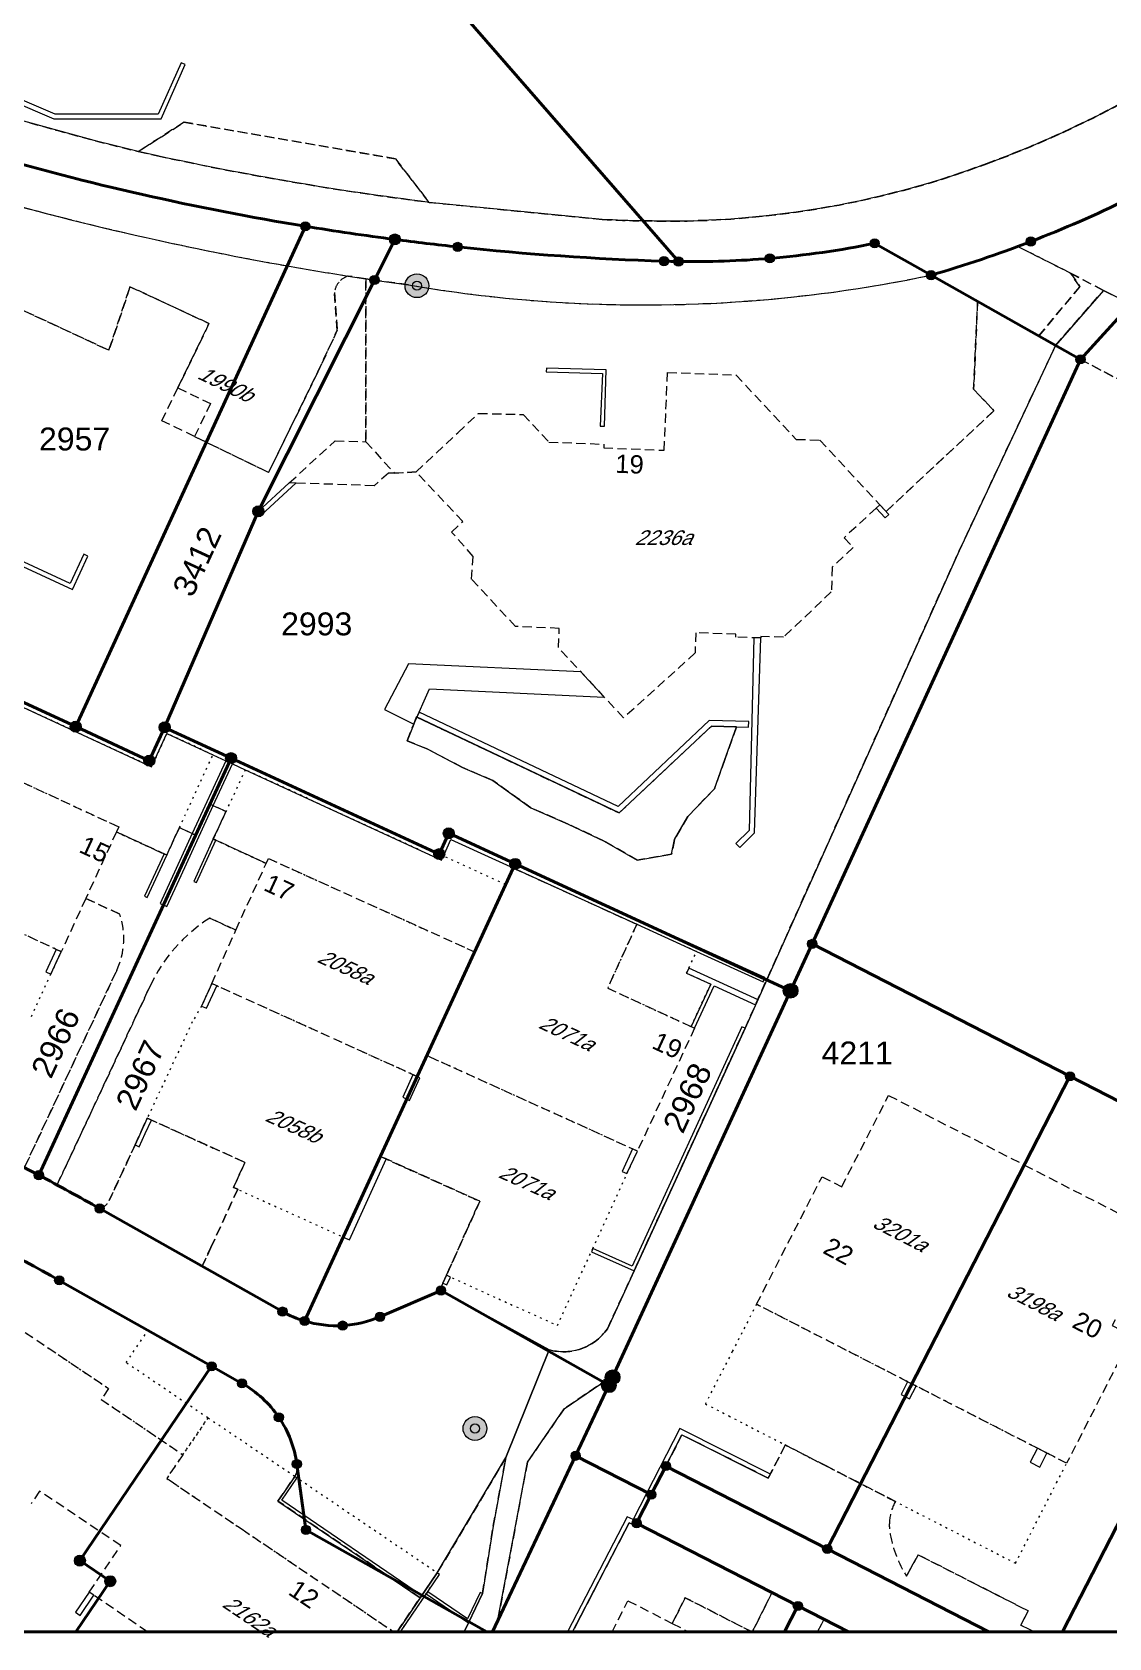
# Model space of a CAD drawing. Header units: metres. Extents: x 2681481 to 2682537, y 1228589 to 1229401.
# Drawn here: x 2681536 to 2681594.7, y 1228588.7 to 1228676.3 of the extents above; entities that cross this region are included whole.
import ezdxf
from ezdxf.enums import TextEntityAlignment as Align

# ---------------------------------------------------------------- set-up
doc = ezdxf.new("R2010")
doc.units = ezdxf.units.M
doc.linetypes.add('DASHED', pattern=[0.75, 0.5, -0.25])
doc.linetypes.add('DOT', pattern=[0.25, 0, -0.25])
for name, color, linetype, lineweight in [('AV_01132_LFP3_Bolzen', 253, 'Continuous', 18), ('AV_01219_Gebäudenummer_Objektnamen', 253, 'Continuous', 18), ('AV_01221_Strasse_Weg', 253, 'Continuous', 18), ('AV_01225_Übrige_befestigte_Fläche', 253, 'DASHED', 18), ('AV_01234_Gartenanlage', 253, 'DASHED', 18), ('AV_01241_Offenes_Gewässer', 253, 'Continuous', 18), ('AV_01313_Mauer_massiver_Sockel_Lawinenverbauung', 253, 'Continuous', 18), ('AV_01321_Unterirdisches_Gebäude_Reservoir_Unterstand', 253, 'Continuous', 18), ('AV_01329_Objektname', 253, 'Continuous', 18), ('AV_01611_Parzelle', 253, 'Continuous', 40), ('AV_01619_Parzellennummer', 253, 'Continuous', 40), ('AV_01621_Projektierte_Parzelle', 1, 'Continuous', 40), ('AV_01651_Markstein', 253, 'Continuous', 15), ('AV_01653_Bolzen', 253, 'Continuous', 15), ('AV_01657_Unversicherter_Grenzpunkt', 253, 'Continuous', 15)]:
    doc.layers.add(name, color=color, linetype=linetype, lineweight=lineweight)
doc.layers.add('AV_01231_Acker_Wiese_Weide', color=253, linetype='DASHED')
doc.layers.add('AV_01299', color=253, linetype='Continuous')
doc.styles.get("Standard").update_dxf_attribs({"font": 'arial.ttf'})

# ---------------------------------------------------------------- blocks, each defined once
blk = doc.blocks.new('LFP3BO')
at = {"true_color": 0xffffff}
h = blk.add_hatch(color=7, dxfattribs=at)
edge = h.paths.add_edge_path()
edge.add_arc((0, 0), 0.65, 0, 360)
for radius in [0.65, 0.25]:
    blk.add_circle((0, 0), radius)
blk = doc.blocks.new('GPBOL')
at = {"true_color": 0xffffff}
h = blk.add_hatch(color=7, dxfattribs=at)
edge = h.paths.add_edge_path()
edge.add_arc((0, 0), 0.25, 0, 360)
blk.add_circle((0, 0), 0.25)
blk = doc.blocks.new('GPM')
at = {"true_color": 0xffffff}
h = blk.add_hatch(color=7, dxfattribs=at)
edge = h.paths.add_edge_path()
edge.add_arc((0, 0), 0.4, 0, 360)
blk.add_circle((0, 0), 0.4)
blk = doc.blocks.new('GPUV')
at = {"true_color": 0xffffff}
h = blk.add_hatch(color=7, dxfattribs=at)
edge = h.paths.add_edge_path()
edge.add_arc((0, 0), 0.3, 0, 360)
at = {"color": 7, "true_color": 0xffffff}
blk.add_circle((0, 0), 0.3, dxfattribs=at)
blk.add_circle((0, 0), 0.08)

msp = doc.modelspace()

# ---------------------------------------------------------------- linework, layer by layer
at = {"layer": 'AV_01221_Strasse_Weg', "linetype": 'Continuous'}
for points in [[(2681605.488, 1228679.408, -0.09128), (2681588.073, 1228669.158, -0.096375), (2681569.322, 1228666.043, -0.011178), (2681567.088, 1228666.118), (2681557.638, 1228667.053, -0.021928), (2681542.814, 1228669.59), (2681541.761, 1228669.823, -0.03646), (2681518.805, 1228677.286, -0.016419)], [(2681505.16, 1228678.337, 0.01687), (2681514.507, 1228673.969, 0.015267), (2681523.275, 1228670.539, 0.029007), (2681542.202, 1228665.128, 0.011545), (2681549.897, 1228663.587, 0.004825), (2681553.224, 1228663.031), (2681554.182, 1228662.884), (2681554.657, 1228662.813), (2681556.519, 1228662.546, 0.023239), (2681563.58, 1228661.674, 0.070824), (2681585.041, 1228663.08, 0.010696), (2681587.75, 1228663.929, 0.008421), (2681589.768, 1228664.644), (2681590.487, 1228664.917, 0.019023), (2681595.178, 1228666.938)], [(2681529.952, 1228612.17, -0.014347), (2681537.452, 1228608.214), (2681545.768, 1228603.526), (2681547.425, 1228602.592, -0.115655), (2681549.439, 1228600.741, -0.115473), (2681550.422, 1228598.188, -0.217789), (2681550.304, 1228597.509), (2681549.389, 1228596.17), (2681557.146, 1228590.893), (2681558.081, 1228592.247), (2681561.837, 1228598.547), (2681564.197, 1228604.425), (2681558.291, 1228607.659), (2681554.957, 1228606.226, -0.087905), (2681552.921, 1228605.747, -0.088153), (2681550.845, 1228605.996, -0.054578), (2681549.637, 1228606.512), (2681545.257, 1228608.982), (2681539.663, 1228612.134, 0.004378), (2681537.333, 1228613.422), (2681536.34, 1228613.955, 0.002511), (2681535.553, 1228614.371, 0.005496)]]:
    msp.add_lwpolyline(points, format="xyb", dxfattribs=at)
msp.add_lwpolyline([(2681561.107, 1228589.026), (2681561.379, 1228589.601), (2681562.313, 1228594.603), (2681563.003, 1228598.296), (2681565.005, 1228601.198), (2681567.408, 1228602.841), (2681567.656, 1228602.927), (2681577.371, 1228624.02), (2681578.55, 1228626.579), (2681593.195, 1228658.48), (2681595.938, 1228661.488), (2681594.448, 1228662.245), (2681591.838, 1228659.235), (2681586.572, 1228648.038), (2681574.883, 1228621.975), (2681568.829, 1228608.733), (2681567.376, 1228605.576, -0.168771), (2681565.829, 1228604.445, -0.143376), (2681564.197, 1228604.425), (2681561.837, 1228598.547), (2681561.143, 1228594.79), (2681560.556, 1228591.12), (2681559.795, 1228589.524), (2681559.561, 1228589.026), (2681561.107, 1228589.026)], format="xyb", close=True, dxfattribs=at)
msp.add_lwpolyline([(2681588.188, 1228589.026), (2681579.371, 1228593.555), (2681577.434, 1228594.55), (2681570.565, 1228598.078), (2681569.765, 1228596.521), (2681568.965, 1228594.965), (2681576.356, 1228591.168), (2681577.77, 1228590.442), (2681579.192, 1228589.712), (2681580.528, 1228589.026), (2681588.188, 1228589.026)], close=True, dxfattribs=at)
at = {"layer": 'AV_01225_Übrige_befestigte_Fläche'}
for points in [[(2681542.814, 1228669.59, 0.021928), (2681557.638, 1228667.053), (2681555.808, 1228669.43), (2681544.272, 1228671.426), (2681541.761, 1228669.823), (2681542.814, 1228669.59)], [(2681552.717, 1228662.698, -0.147693), (2681553.224, 1228663.031, -0.004825), (2681549.897, 1228663.587, -0.011545), (2681542.202, 1228665.128, -0.029007), (2681523.275, 1228670.539), (2681521.112, 1228666.336), (2681523.434, 1228665.287), (2681523.96, 1228666.465), (2681533.387, 1228662.127), (2681540.165, 1228658.98), (2681541.314, 1228662.448), (2681545.626, 1228660.442), (2681543.928, 1228656.93), (2681545.71, 1228656.068), (2681544.84, 1228654.267), (2681548.882, 1228652.312), (2681551.566, 1228657.798), (2681552.63, 1228660.074), (2681552.477, 1228662.137, -0.146116), (2681552.717, 1228662.698)], [(2681578.973, 1228654.076), (2681582.242, 1228650.549), (2681582.581, 1228650.183), (2681588.472, 1228655.68), (2681587.363, 1228656.858), (2681587.578, 1228661.629), (2681590.911, 1228659.755), (2681593.164, 1228662.459), (2681592.649, 1228663.192), (2681589.768, 1228664.644, -0.008421), (2681587.75, 1228663.929, -0.010696), (2681585.041, 1228663.08, -0.070824), (2681563.58, 1228661.674, -0.023239), (2681556.519, 1228662.546), (2681554.657, 1228662.813), (2681554.182, 1228662.884), (2681554.193, 1228653.99), (2681555.738, 1228652.272), (2681556.937, 1228652.34), (2681559.213, 1228654.478), (2681560.334, 1228655.531), (2681562.772, 1228655.477), (2681564.177, 1228653.972), (2681567.182, 1228653.852), (2681567.174, 1228653.652), (2681570.471, 1228653.521), (2681570.654, 1228657.766), (2681574.391, 1228657.631), (2681577.677, 1228654.116), (2681578.973, 1228654.076)], [(2681536.34, 1228613.955), (2681537.333, 1228613.422), (2681542.415, 1228624.281, -0.142236), (2681545.668, 1228627.988), (2681547.093, 1228627.331), (2681548.745, 1228630.974), (2681545.86, 1228632.306), (2681546.551, 1228633.806), (2681545.676, 1228634.209), (2681544.896, 1228632.514), (2681544.008, 1228632.924), (2681543.317, 1228631.426), (2681540.577, 1228632.693), (2681538.902, 1228629.06), (2681540.752, 1228628.204, -0.195251), (2681540.591, 1228625.136), (2681535.553, 1228614.371, -0.002511), (2681536.34, 1228613.955)], [(2681540.177, 1228612.567, -0.220619), (2681539.663, 1228612.134), (2681545.257, 1228608.982), (2681545.729, 1228610.006), (2681547.195, 1228613.184), (2681546.967, 1228613.287), (2681547.586, 1228614.654), (2681542.255, 1228617.068), (2681541.929, 1228616.333), (2681541.591, 1228615.608), (2681540.177, 1228612.567)], [(2681554.984, 1228614.981), (2681552.957, 1228610.577), (2681550.845, 1228605.996, 0.088153), (2681552.921, 1228605.747, 0.087905), (2681554.957, 1228606.226), (2681558.291, 1228607.659, -0.093623), (2681558.389, 1228608.067), (2681558.582, 1228608.495), (2681560.406, 1228612.532), (2681554.984, 1228614.981)], [(2681547.428, 1228594.631), (2681555.722, 1228589.026), (2681555.889, 1228589.026), (2681557.146, 1228590.893), (2681549.389, 1228596.17), (2681550.304, 1228597.509, 0.217789), (2681550.422, 1228598.188, 0.115473), (2681549.439, 1228600.741, 0.115655), (2681547.425, 1228602.592), (2681545.768, 1228603.526), (2681537.452, 1228608.214, 0.014347), (2681529.952, 1228612.17), (2681526.393, 1228606.92), (2681526.537, 1228606.826), (2681529.712, 1228604.67), (2681531.205, 1228606.895), (2681531.863, 1228607.875), (2681540.147, 1228602.315), (2681539.746, 1228601.717), (2681544.2, 1228598.701), (2681543.317, 1228597.409), (2681543.45, 1228597.319), (2681547.428, 1228594.631)], [(2681590.674, 1228589.026), (2681589.944, 1228589.399), (2681590.338, 1228590.174), (2681587.64, 1228591.551), (2681584.335, 1228593.238), (2681583.979, 1228592.586), (2681583.699, 1228592.074, -0.093778), (2681582.808, 1228594.343, -0.07562), (2681582.777, 1228595.15, -0.097572), (2681583.092, 1228596.145), (2681579.315, 1228598.085), (2681577.083, 1228599.232), (2681576.155, 1228597.42), (2681571.442, 1228599.784), (2681570.565, 1228598.078), (2681577.434, 1228594.55), (2681579.371, 1228593.555), (2681588.188, 1228589.026), (2681590.674, 1228589.026)]]:
    msp.add_lwpolyline(points, format="xyb", close=True, dxfattribs=at)
msp.add_lwpolyline([(2681595.178, 1228666.938, -0.019023), (2681590.487, 1228664.917), (2681589.768, 1228664.644), (2681592.649, 1228663.192), (2681594.448, 1228662.245), (2681595.938, 1228661.488), (2681593.195, 1228658.48), (2681597.596, 1228656.182)], format="xyb", dxfattribs=at)
for points in [[(2681567.627, 1228589.026), (2681568.493, 1228590.729), (2681570.915, 1228589.489), (2681571.617, 1228590.892), (2681575.267, 1228589.026), (2681575.282, 1228589.026), (2681576.356, 1228591.168), (2681568.965, 1228594.965), (2681568.896, 1228594.831), (2681568.565, 1228594.988), (2681565.473, 1228589.026), (2681567.627, 1228589.026)], [(2681580.528, 1228589.026), (2681579.192, 1228589.712), (2681578.84, 1228589.026), (2681580.528, 1228589.026)]]:
    msp.add_lwpolyline(points, close=True, dxfattribs=at)
at = {"layer": 'AV_01231_Acker_Wiese_Weide'}
msp.add_lwpolyline([(2681482.55, 1229065.973), (2681482.55, 1228752.195), (2681496.515, 1228749.212), (2681523.347, 1228743.481), (2681526.474, 1228739.15), (2681536.181, 1228704.078), (2681569.322, 1228666.043, 0.096375), (2681588.073, 1228669.158, 0.09128), (2681605.488, 1228679.408, 0.00467), (2681644.624, 1228709.449, -0.100539), (2681690.413, 1228731.449, -0.013298), (2681695.98, 1228732.717, -0.029497), (2681708.46, 1228734.449), (2681708.651, 1228734.465, 0.369992), (2681711.635, 1228737.919, -0.009231), (2681706.578, 1228751.256, -0.107092), (2681704.143, 1228768.67, -0.162121), (2681709.138, 1228781.899, -0.036195), (2681721.251, 1228792.554, 0.023757), (2681724.518, 1228794.642)], format="xyb", dxfattribs=at)
at = {"layer": 'AV_01234_Gartenanlage'}
for points in [[(2681518.805, 1228677.286, 0.03646), (2681541.761, 1228669.823), (2681544.272, 1228671.426), (2681555.808, 1228669.43), (2681557.638, 1228667.053), (2681567.088, 1228666.118, 0.011178), (2681569.322, 1228666.043), (2681536.181, 1228704.078)], [(2681529.371, 1228638.205), (2681540.703, 1228632.965), (2681540.577, 1228632.693), (2681543.317, 1228631.426), (2681544.008, 1228632.924), (2681544.896, 1228632.514), (2681545.676, 1228634.209), (2681546.551, 1228633.806), (2681545.86, 1228632.306), (2681548.745, 1228630.974), (2681548.868, 1228631.246), (2681560.126, 1228626.139), (2681560.647, 1228627.269), (2681561.817, 1228629.811), (2681562.234, 1228630.719), (2681568.974, 1228627.651), (2681567.387, 1228624.165), (2681572.129, 1228621.98), (2681569.011, 1228615.268), (2681557.518, 1228620.478), (2681556.991, 1228619.333), (2681545.772, 1228624.416), (2681547.093, 1228627.331), (2681545.668, 1228627.988, 0.142236), (2681542.415, 1228624.281), (2681537.333, 1228613.422, -0.004378), (2681539.663, 1228612.134, 0.220619), (2681540.177, 1228612.567), (2681541.591, 1228615.608), (2681541.929, 1228616.333), (2681542.255, 1228617.068), (2681547.586, 1228614.654), (2681546.967, 1228613.287), (2681547.195, 1228613.184), (2681545.729, 1228610.006), (2681545.257, 1228608.982), (2681549.637, 1228606.512, 0.054578), (2681550.845, 1228605.996), (2681552.957, 1228610.577), (2681554.984, 1228614.981), (2681560.406, 1228612.532), (2681558.582, 1228608.495), (2681558.389, 1228608.067, 0.093623), (2681558.291, 1228607.659), (2681564.197, 1228604.425, 0.143376), (2681565.829, 1228604.445, 0.168771), (2681567.376, 1228605.576), (2681568.829, 1228608.733), (2681574.883, 1228621.975), (2681586.572, 1228648.038), (2681591.838, 1228659.235), (2681594.448, 1228662.245), (2681592.649, 1228663.192), (2681593.164, 1228662.459), (2681590.911, 1228659.755), (2681587.578, 1228661.629), (2681587.363, 1228656.858), (2681588.472, 1228655.68), (2681582.581, 1228650.183), (2681582.242, 1228650.549), (2681582.044, 1228650.366), (2681580.298, 1228648.748), (2681580.794, 1228648.213), (2681579.643, 1228647.144), (2681579.594, 1228645.795), (2681576.977, 1228643.312), (2681575.75, 1228643.355), (2681575.747, 1228643.275), (2681574.375, 1228643.323), (2681574.381, 1228643.483), (2681572.195, 1228643.559), (2681572.161, 1228642.459), (2681568.26, 1228638.917), (2681564.7, 1228642.748), (2681564.743, 1228643.801), (2681562.36, 1228643.904), (2681559.95, 1228646.495), (2681560.051, 1228647.724), (2681558.869, 1228649.055), (2681559.48, 1228649.632), (2681556.937, 1228652.34), (2681555.738, 1228652.272), (2681555.417, 1228652.28), (2681554.64, 1228651.589), (2681550.373, 1228651.73), (2681550.009, 1228651.74), (2681552.509, 1228654.037), (2681554.193, 1228653.99), (2681554.182, 1228662.884), (2681553.224, 1228663.031, 0.147693), (2681552.717, 1228662.698, 0.146116), (2681552.477, 1228662.137), (2681552.63, 1228660.074), (2681551.566, 1228657.798), (2681548.882, 1228652.312), (2681544.84, 1228654.267), (2681543.057, 1228655.129), (2681543.928, 1228656.93), (2681545.626, 1228660.442), (2681541.314, 1228662.448), (2681540.165, 1228658.98), (2681533.387, 1228662.127)], [(2681535.553, 1228614.371), (2681540.591, 1228625.136, 0.195251), (2681540.752, 1228628.204), (2681538.902, 1228629.06), (2681537.562, 1228626.153), (2681537.562, 1228626.153), (2681526.231, 1228631.394)], [(2681603.604, 1228613.714), (2681592.622, 1228619.353), (2681578.55, 1228626.579), (2681577.371, 1228624.02), (2681567.656, 1228602.927), (2681567.451, 1228602.487), (2681561.379, 1228589.601), (2681561.107, 1228589.026), (2681565.473, 1228589.026), (2681568.565, 1228594.988), (2681568.896, 1228594.831), (2681568.965, 1228594.965), (2681569.765, 1228596.521), (2681570.565, 1228598.078), (2681571.442, 1228599.784), (2681576.155, 1228597.42), (2681577.083, 1228599.232), (2681579.315, 1228598.085), (2681583.092, 1228596.145, 0.097572), (2681582.777, 1228595.15, 0.07562), (2681582.808, 1228594.343, 0.093778), (2681583.699, 1228592.074), (2681583.979, 1228592.586), (2681584.335, 1228593.238), (2681587.64, 1228591.551), (2681590.338, 1228590.174), (2681589.944, 1228589.399), (2681590.674, 1228589.026), (2681610.221, 1228589.026)]]:
    msp.add_lwpolyline(points, format="xyb", dxfattribs=at)
for points in [[(2681597.596, 1228656.182), (2681593.195, 1228658.48), (2681578.55, 1228626.579), (2681592.622, 1228619.353), (2681603.604, 1228613.714)], [(2681517.283, 1228589.026), (2681542.268, 1228589.026), (2681542.268, 1228589.026), (2681539.093, 1228591.2), (2681540.808, 1228593.739), (2681536.382, 1228596.709), (2681535.914, 1228596.012)]]:
    msp.add_lwpolyline(points, dxfattribs=at)
for points in [[(2681556.949, 1228638.968), (2681568.008, 1228633.726), (2681573.051, 1228638.471), (2681574.412, 1228638.431), (2681573.782, 1228636.635), (2681573.211, 1228635.05), (2681571.755, 1228633.53), (2681571.029, 1228632.27), (2681570.879, 1228631.479), (2681568.993, 1228631.152), (2681567.202, 1228632.191), (2681565.233, 1228633.117), (2681563.195, 1228634.007), (2681561.125, 1228635.496), (2681559.463, 1228636.21), (2681557.562, 1228637.201), (2681556.445, 1228637.667), (2681556.799, 1228638.58), (2681556.949, 1228638.968)], [(2681582.721, 1228618.309), (2681590.134, 1228614.509), (2681597.49, 1228610.738), (2681594.932, 1228605.746), (2681596.003, 1228605.197), (2681592.44, 1228598.233), (2681591.364, 1228598.784), (2681590.843, 1228599.051), (2681584.223, 1228602.445), (2681583.996, 1228602.561), (2681583.76, 1228602.682), (2681575.512, 1228606.91), (2681579.09, 1228613.874), (2681580.16, 1228613.324), (2681582.721, 1228618.309)], [(2681562.313, 1228594.603), (2681561.379, 1228589.601), (2681567.451, 1228602.487), (2681567.656, 1228602.927), (2681567.408, 1228602.841), (2681565.005, 1228601.198), (2681563.003, 1228598.296), (2681562.313, 1228594.603)], [(2681559.561, 1228589.026), (2681559.795, 1228589.524), (2681560.556, 1228591.12), (2681561.143, 1228594.79), (2681561.837, 1228598.547), (2681558.081, 1228592.247), (2681557.146, 1228590.893), (2681555.889, 1228589.026), (2681559.561, 1228589.026)], [(2681575.267, 1228589.026), (2681571.617, 1228590.892), (2681570.915, 1228589.489), (2681571.819, 1228589.026), (2681575.267, 1228589.026)], [(2681576.356, 1228591.168), (2681575.282, 1228589.026), (2681578.84, 1228589.026), (2681579.192, 1228589.712), (2681577.77, 1228590.442), (2681576.356, 1228591.168)]]:
    msp.add_lwpolyline(points, close=True, dxfattribs=at)
at = {"layer": 'AV_01241_Offenes_Gewässer', "linetype": 'Continuous'}
msp.add_lwpolyline([(2681573.051, 1228638.471), (2681568.008, 1228633.726), (2681556.949, 1228638.968), (2681556.799, 1228638.58), (2681556.445, 1228637.667), (2681557.562, 1228637.201), (2681559.463, 1228636.21), (2681561.125, 1228635.496), (2681563.195, 1228634.007), (2681565.233, 1228633.117), (2681567.202, 1228632.191), (2681568.993, 1228631.152), (2681570.879, 1228631.479), (2681571.029, 1228632.27), (2681571.755, 1228633.53), (2681573.211, 1228635.05), (2681573.782, 1228636.635), (2681574.412, 1228638.431), (2681573.051, 1228638.471)], close=True, dxfattribs=at)
at = {"layer": 'AV_01313_Mauer_massiver_Sockel_Lawinenverbauung', "linetype": 'Continuous'}
for points in [[(2681537.221, 1228671.865), (2681525.948, 1228676.682), (2681527.027, 1228679.224), (2681526.797, 1228679.322), (2681525.621, 1228676.551), (2681537.165, 1228671.617), (2681543.009, 1228671.619), (2681544.326, 1228674.569), (2681544.098, 1228674.671), (2681542.848, 1228671.869), (2681537.221, 1228671.865)], [(2681567.216, 1228654.835), (2681567.309, 1228657.905), (2681564.044, 1228658.004), (2681564.038, 1228657.804), (2681567.103, 1228657.711), (2681566.983, 1228654.842), (2681567.216, 1228654.835)], [(2681538.057, 1228646.248), (2681528.294, 1228650.757), (2681525.445, 1228652.072), (2681525.34, 1228651.845), (2681538.178, 1228645.916), (2681539.02, 1228647.742), (2681538.793, 1228647.846), (2681538.057, 1228646.248)], [(2681548.488, 1228650), (2681550.373, 1228651.73), (2681550.009, 1228651.74), (2681548.317, 1228650.187), (2681548.488, 1228650)], [(2681582.738, 1228650.014), (2681582.242, 1228650.549), (2681582.044, 1228650.366), (2681582.54, 1228649.83), (2681582.738, 1228650.014)], [(2681575.399, 1228632.642), (2681575.747, 1228643.275), (2681575.359, 1228643.282), (2681575.102, 1228632.77), (2681574.383, 1228632.055), (2681574.594, 1228631.842), (2681575.399, 1228632.642)], [(2681530.931, 1228641.591), (2681542.491, 1228636.247), (2681542.491, 1228636.247), (2681543.328, 1228638.064), (2681543.328, 1228638.064), (2681545.843, 1228636.9), (2681545.843, 1228636.9), (2681546.547, 1228636.576), (2681546.547, 1228636.576), (2681546.909, 1228636.407), (2681546.909, 1228636.407), (2681547.602, 1228636.086), (2681547.602, 1228636.086), (2681558.314, 1228631.149), (2681558.314, 1228631.149), (2681558.419, 1228631.376), (2681558.419, 1228631.376), (2681558.832, 1228632.268), (2681558.832, 1228632.268), (2681568.974, 1228627.651), (2681568.974, 1228627.651), (2681572.236, 1228626.166), (2681572.236, 1228626.166), (2681575.867, 1228624.508), (2681575.867, 1228624.508), (2681575.971, 1228624.737), (2681575.971, 1228624.737), (2681562.339, 1228630.946), (2681562.339, 1228630.946), (2681558.714, 1228632.616), (2681558.714, 1228632.616), (2681558.191, 1228631.481), (2681558.191, 1228631.481), (2681546.833, 1228636.719), (2681546.833, 1228636.719), (2681543.206, 1228638.396), (2681543.206, 1228638.396), (2681542.369, 1228636.579), (2681542.369, 1228636.579), (2681538.354, 1228638.437), (2681538.354, 1228638.437), (2681531.036, 1228641.818)], [(2681567.201, 1228640.05), (2681565.922, 1228641.427), (2681556.507, 1228641.868), (2681555.21, 1228639.365), (2681556.799, 1228638.58), (2681557.665, 1228640.492), (2681567.201, 1228640.05)], [(2681567.952, 1228634.085), (2681557.094, 1228639.231), (2681556.97, 1228638.958), (2681568.008, 1228633.726), (2681573.051, 1228638.471), (2681575.076, 1228638.411), (2681575.084, 1228638.711), (2681572.935, 1228638.774), (2681567.952, 1228634.085)], [(2681544.1, 1228630.31), (2681545.858, 1228634.125), (2681546.909, 1228636.407), (2681546.547, 1228636.576), (2681544.714, 1228632.598), (2681542.955, 1228628.783), (2681543.319, 1228628.615), (2681544.1, 1228630.31)], [(2681544.937, 1228629.923), (2681546.004, 1228632.239), (2681545.86, 1228632.306), (2681544.792, 1228629.99), (2681544.937, 1228629.923)], [(2681542.248, 1228629.11), (2681543.317, 1228631.426), (2681543.172, 1228631.493), (2681542.103, 1228629.177), (2681542.248, 1228629.11)], [(2681536.997, 1228624.927), (2681537.562, 1228626.153), (2681537.291, 1228626.279), (2681536.725, 1228625.052), (2681536.997, 1228624.927)], [(2681575.593, 1228623.527), (2681571.823, 1228625.259), (2681571.697, 1228624.986), (2681573.014, 1228624.379), (2681571.948, 1228622.064), (2681572.129, 1228621.98), (2681573.196, 1228624.296), (2681575.465, 1228623.25), (2681575.593, 1228623.527)], [(2681545.488, 1228623.063), (2681546.045, 1228624.292), (2681545.772, 1228624.416), (2681545.215, 1228623.186), (2681545.488, 1228623.063)], [(2681568.829, 1228608.733), (2681574.883, 1228621.975), (2681574.701, 1228622.058), (2681568.73, 1228608.998), (2681566.579, 1228609.952), (2681566.496, 1228609.77), (2681568.829, 1228608.733)], [(2681556.576, 1228618.039), (2681557.133, 1228619.269), (2681556.761, 1228619.438), (2681556.204, 1228618.209), (2681556.576, 1228618.039)], [(2681542.145, 1228616.233), (2681542.482, 1228616.963), (2681542.255, 1228617.068), (2681541.929, 1228616.333), (2681541.591, 1228615.608), (2681541.81, 1228615.507), (2681542.145, 1228616.233)], [(2681568.442, 1228614.044), (2681569.011, 1228615.268), (2681568.738, 1228615.392), (2681568.18, 1228614.163), (2681568.442, 1228614.044)], [(2681553.299, 1228610.419), (2681555.302, 1228614.838), (2681554.984, 1228614.981), (2681552.957, 1228610.577), (2681553.072, 1228610.524), (2681553.299, 1228610.419)], [(2681558.613, 1228607.965), (2681558.81, 1228608.392), (2681558.582, 1228608.495), (2681558.389, 1228608.067), (2681558.613, 1228607.965)], [(2681583.866, 1228601.749), (2681584.223, 1228602.445), (2681583.76, 1228602.682), (2681583.403, 1228601.986), (2681583.866, 1228601.749)], [(2681565.474, 1228589.026), (2681568.565, 1228594.988), (2681568.896, 1228594.831), (2681568.896, 1228594.831), (2681571.442, 1228599.784), (2681571.442, 1228599.784), (2681576.155, 1228597.42), (2681576.155, 1228597.42), (2681576.267, 1228597.643), (2681576.267, 1228597.643), (2681571.323, 1228600.124), (2681571.323, 1228600.124), (2681568.775, 1228595.165), (2681568.775, 1228595.165), (2681568.454, 1228595.317), (2681568.454, 1228595.317), (2681565.192, 1228589.026)], [(2681590.975, 1228598.024), (2681591.364, 1228598.784), (2681590.843, 1228599.051), (2681590.45, 1228598.284), (2681590.975, 1228598.024)], [(2681557.231, 1228591.016), (2681549.597, 1228596.21), (2681550.426, 1228597.426), (2681550.304, 1228597.509), (2681549.389, 1228596.17), (2681557.146, 1228590.893), (2681557.231, 1228591.016)], [(2681556.071, 1228589.026), (2681558.204, 1228592.162), (2681558.081, 1228592.247), (2681558.081, 1228592.247), (2681555.89, 1228589.026)], [(2681538.593, 1228589.931), (2681539.341, 1228591.031), (2681539.093, 1228591.2), (2681538.345, 1228590.1), (2681538.593, 1228589.931)], [(2681559.795, 1228589.524), (2681560.556, 1228591.12), (2681560.421, 1228591.184), (2681559.734, 1228589.747), (2681557.563, 1228591.221), (2681557.479, 1228591.097), (2681559.795, 1228589.524)]]:
    msp.add_lwpolyline(points, dxfattribs=at)
at = {"layer": 'AV_01321_Unterirdisches_Gebäude_Reservoir_Unterstand', "linetype": 'DOT'}
for points in [[(2681544.008, 1228632.924), (2681545.843, 1228636.9), (2681543.328, 1228638.064), (2681542.491, 1228636.247), (2681530.931, 1228641.591), (2681529.371, 1228638.205)], [(2681529.371, 1228638.205), (2681540.703, 1228632.965), (2681540.577, 1228632.693)], [(2681547.602, 1228636.086), (2681546.551, 1228633.806)], [(2681561.817, 1228629.811), (2681558.419, 1228631.376), (2681558.314, 1228631.149), (2681547.602, 1228636.086)], [(2681546.551, 1228633.806), (2681545.86, 1228632.306)], [(2681543.317, 1228631.426), (2681544.008, 1228632.924)], [(2681540.577, 1228632.693), (2681543.317, 1228631.426)], [(2681545.86, 1228632.306), (2681546.004, 1228632.239), (2681548.745, 1228630.974)], [(2681535.938, 1228622.618), (2681536.997, 1228624.927), (2681537.562, 1228626.153), (2681526.231, 1228631.394), (2681525.708, 1228630.258), (2681523.721, 1228625.953)], [(2681548.745, 1228630.974), (2681548.868, 1228631.246), (2681560.126, 1228626.139), (2681561.817, 1228629.811)], [(2681572.236, 1228626.166), (2681568.974, 1228627.651), (2681567.387, 1228624.165), (2681571.948, 1228622.064), (2681573.014, 1228624.379), (2681571.697, 1228624.986), (2681571.823, 1228625.259)], [(2681571.823, 1228625.259), (2681572.236, 1228626.166)], [(2681556.991, 1228619.333), (2681545.772, 1228624.416), (2681545.215, 1228623.186), (2681544.713, 1228622.317)], [(2681544.713, 1228622.317), (2681542.255, 1228617.068), (2681547.586, 1228614.654), (2681546.967, 1228613.287), (2681552.957, 1228610.577), (2681554.984, 1228614.981)], [(2681566.579, 1228609.952), (2681568.442, 1228614.044), (2681569.011, 1228615.268), (2681557.518, 1228620.478), (2681556.991, 1228619.333), (2681554.984, 1228614.981)], [(2681554.984, 1228614.981), (2681556.991, 1228619.333)], [(2681554.984, 1228614.981), (2681560.406, 1228612.532), (2681558.582, 1228608.495), (2681564.643, 1228605.757), (2681566.579, 1228609.952)], [(2681531.205, 1228606.895), (2681531.863, 1228607.875), (2681540.147, 1228602.315), (2681539.746, 1228601.717), (2681544.2, 1228598.701), (2681545.569, 1228600.703)], [(2681575.512, 1228606.91), (2681574.19, 1228604.338)], [(2681592.44, 1228598.233), (2681591.364, 1228598.784), (2681590.843, 1228599.051), (2681584.223, 1228602.445), (2681583.996, 1228602.561), (2681583.76, 1228602.682), (2681575.512, 1228606.91)], [(2681574.19, 1228604.338), (2681572.719, 1228601.474), (2681573.994, 1228600.819), (2681589.649, 1228592.777), (2681591.894, 1228597.166)], [(2681545.569, 1228600.703), (2681544.2, 1228598.701), (2681544.2, 1228598.701), (2681543.317, 1228597.409), (2681543.317, 1228597.409), (2681547.428, 1228594.631), (2681547.428, 1228594.631), (2681555.721, 1228589.026)], [(2681558.204, 1228592.162), (2681550.304, 1228597.509), (2681545.569, 1228600.703)], [(2681591.894, 1228597.166), (2681592.44, 1228598.233)], [(2681556.071, 1228589.026), (2681558.204, 1228592.162)]]:
    msp.add_lwpolyline(points, dxfattribs=at)
msp.add_lwpolyline([(2681545.569, 1228600.703), (2681541.101, 1228603.724), (2681542.291, 1228605.486), (2681537.452, 1228608.214, 0.012754), (2681530.826, 1228611.737), (2681530.027, 1228610.555), (2681528.702, 1228608.595)], format="xyb", dxfattribs=at)
at = {"layer": 'AV_01611_Parzelle', "linetype": 'Continuous'}
for points in [[(2681526.474, 1228739.15), (2681536.181, 1228704.078), (2681571.255, 1228663.823, 0.024868), (2681576.241, 1228663.995, 0.028836), (2681581.965, 1228664.814), (2681585.041, 1228663.08, 0.021513), (2681590.487, 1228664.917, 0.021455), (2681595.765, 1228667.222, 0.025385)], [(2681529.952, 1228612.17, -0.014347), (2681537.452, 1228608.214), (2681545.768, 1228603.526), (2681547.425, 1228602.592, -0.115655), (2681549.439, 1228600.741, -0.115473), (2681550.422, 1228598.188), (2681550.919, 1228594.595), (2681550.919, 1228594.595), (2681560.793, 1228589.026), (2681561.107, 1228589.026), (2681565.638, 1228598.641), (2681567.451, 1228602.487), (2681558.291, 1228607.659), (2681554.957, 1228606.226, -0.087905), (2681552.921, 1228605.747, -0.088153), (2681550.845, 1228605.996, -0.054578), (2681549.637, 1228606.512), (2681539.663, 1228612.134, 0.006255), (2681536.34, 1228613.955, 0.013505), (2681528.961, 1228617.635, 0.013523)]]:
    msp.add_lwpolyline(points, format="xyb", dxfattribs=at)
for points in [[(2681533.212, 1228669.751, 0.030213), (2681550.887, 1228665.747, 0.008394), (2681555.771, 1228665.028, 0.005531), (2681559.201, 1228664.621, 0.018735), (2681570.461, 1228663.842, 0.003776), (2681571.255, 1228663.823), (2681536.181, 1228704.078), (2681519.283, 1228712.126), (2681504.643, 1228681.384, 0.02136), (2681516.161, 1228675.862, 0.030211), (2681533.212, 1228669.751)], [(2681617.729, 1228651.452), (2681629.51, 1228660.454), (2681614.385, 1228680.245), (2681605.613, 1228673.564, -0.02502), (2681600.873, 1228670.16, -0.025385), (2681595.765, 1228667.222, -0.021455), (2681590.487, 1228664.917, -0.021513), (2681585.041, 1228663.08), (2681593.195, 1228658.48), (2681595.938, 1228661.488), (2681606.538, 1228656.212), (2681607.716, 1228657.151), (2681617.729, 1228651.452)], [(2681516.161, 1228675.862), (2681504.53, 1228650.463), (2681511.068, 1228647.449), (2681511.905, 1228649.266), (2681515.537, 1228647.591), (2681526.892, 1228642.354), (2681527.415, 1228643.489), (2681531.036, 1228641.818), (2681538.354, 1228638.437), (2681550.887, 1228665.747, -0.030213), (2681533.212, 1228669.751, -0.030211), (2681516.161, 1228675.862)], [(2681542.369, 1228636.579), (2681543.206, 1228638.396), (2681548.317, 1228650.187), (2681554.657, 1228662.813), (2681555.771, 1228665.028, -0.008394), (2681550.887, 1228665.747), (2681538.354, 1228638.437), (2681542.369, 1228636.579)], [(2681577.371, 1228624.02), (2681578.55, 1228626.579), (2681593.195, 1228658.48), (2681585.041, 1228663.08), (2681581.965, 1228664.814, -0.028836), (2681576.241, 1228663.995, -0.024868), (2681571.255, 1228663.823, -0.003776), (2681570.461, 1228663.842, -0.018735), (2681559.201, 1228664.621, -0.005531), (2681555.771, 1228665.028), (2681554.657, 1228662.813), (2681548.317, 1228650.187), (2681543.206, 1228638.396), (2681546.833, 1228636.719), (2681558.191, 1228631.481), (2681558.714, 1228632.616), (2681562.339, 1228630.946), (2681577.371, 1228624.02)], [(2681531.036, 1228641.818), (2681521.396, 1228620.911, -0.013523), (2681528.961, 1228617.635, -0.013505), (2681536.34, 1228613.955), (2681546.833, 1228636.719), (2681543.206, 1228638.396), (2681542.369, 1228636.579), (2681538.354, 1228638.437), (2681531.036, 1228641.818)], [(2681546.833, 1228636.719), (2681536.34, 1228613.955, -0.006255), (2681539.663, 1228612.134), (2681549.637, 1228606.512, 0.054578), (2681550.845, 1228605.996), (2681562.339, 1228630.946), (2681558.714, 1228632.616), (2681558.191, 1228631.481), (2681546.833, 1228636.719)], [(2681567.656, 1228602.927), (2681577.371, 1228624.02), (2681562.339, 1228630.946), (2681550.845, 1228605.996, 0.088153), (2681552.921, 1228605.747, 0.087905), (2681554.957, 1228606.226), (2681558.291, 1228607.659), (2681567.451, 1228602.487), (2681567.656, 1228602.927)], [(2681515.375, 1228590.645), (2681517.283, 1228589.026), (2681538.36, 1228589.026), (2681540.234, 1228591.796), (2681538.577, 1228592.918), (2681545.768, 1228603.526), (2681537.452, 1228608.214, 0.014347), (2681529.952, 1228612.17), (2681515.375, 1228590.645)], [(2681560.793, 1228589.026), (2681550.919, 1228594.595), (2681550.422, 1228598.188, 0.115473), (2681549.439, 1228600.741, 0.115655), (2681547.425, 1228602.592), (2681545.768, 1228603.526), (2681538.577, 1228592.918), (2681540.234, 1228591.796), (2681538.36, 1228589.026), (2681560.793, 1228589.026)]]:
    msp.add_lwpolyline(points, format="xyb", close=True, dxfattribs=at)
for points in [[(2681592.622, 1228619.353), (2681603.604, 1228613.714), (2681621.893, 1228649.441), (2681617.729, 1228651.452), (2681607.716, 1228657.151), (2681606.538, 1228656.212), (2681595.938, 1228661.488), (2681593.195, 1228658.48), (2681578.55, 1228626.579), (2681592.622, 1228619.353)], [(2681579.371, 1228593.555), (2681592.622, 1228619.353), (2681578.55, 1228626.579), (2681577.371, 1228624.02), (2681567.656, 1228602.927), (2681567.451, 1228602.487), (2681565.638, 1228598.641), (2681569.765, 1228596.521), (2681570.565, 1228598.078), (2681579.371, 1228593.555)], [(2681592.221, 1228589.026), (2681604.631, 1228613.186), (2681603.604, 1228613.714), (2681592.622, 1228619.353), (2681579.371, 1228593.555), (2681588.188, 1228589.026), (2681592.221, 1228589.026)], [(2681607.398, 1228589.026), (2681616.639, 1228607.017), (2681604.631, 1228613.186), (2681592.221, 1228589.026), (2681607.398, 1228589.026)], [(2681565.638, 1228598.641), (2681561.107, 1228589.026), (2681577.043, 1228589.026), (2681577.77, 1228590.442), (2681568.965, 1228594.965), (2681569.765, 1228596.521), (2681565.638, 1228598.641)], [(2681588.188, 1228589.026), (2681579.371, 1228593.555), (2681570.565, 1228598.078), (2681569.765, 1228596.521), (2681568.965, 1228594.965), (2681577.77, 1228590.442), (2681580.527, 1228589.026), (2681588.188, 1228589.026)], [(2681577.77, 1228590.442), (2681577.043, 1228589.026), (2681580.527, 1228589.026), (2681577.77, 1228590.442)]]:
    msp.add_lwpolyline(points, close=True, dxfattribs=at)
at = {"layer": 'AV_01621_Projektierte_Parzelle', "linetype": 'Continuous'}
for points in [[(2681549.637, 1228606.512), (2681539.663, 1228612.134), (2681539.663, 1228612.134, 0.006255), (2681536.34, 1228613.955), (2681536.34, 1228613.955, 0.013505), (2681528.961, 1228617.635), (2681528.961, 1228617.635, 0.013523), (2681521.396, 1228620.911), (2681521.396, 1228620.911, 0.010426), (2681515.375, 1228623.174), (2681515.375, 1228623.174), (2681505.827, 1228626.532), (2681505.827, 1228626.532), (2681490.203, 1228632.036), (2681490.203, 1228632.036), (2681482.55, 1228634.73)], [(2681529.952, 1228612.17, -0.014347), (2681537.452, 1228608.214), (2681537.452, 1228608.214), (2681545.768, 1228603.526), (2681545.768, 1228603.526), (2681547.425, 1228602.592), (2681547.425, 1228602.592, -0.115655), (2681549.439, 1228600.741), (2681549.439, 1228600.741, -0.115473), (2681550.422, 1228598.188), (2681550.422, 1228598.188), (2681550.919, 1228594.595), (2681550.919, 1228594.595), (2681560.793, 1228589.026)], [(2681561.107, 1228589.026), (2681565.638, 1228598.641), (2681567.451, 1228602.487), (2681567.451, 1228602.487), (2681558.291, 1228607.659), (2681558.291, 1228607.659), (2681554.957, 1228606.226), (2681554.957, 1228606.226, -0.087905), (2681552.921, 1228605.747), (2681552.921, 1228605.747, -0.088153), (2681550.845, 1228605.996), (2681550.845, 1228605.996, -0.054578), (2681549.637, 1228606.512), (2681549.637, 1228606.512)]]:
    msp.add_lwpolyline(points, format="xyb", dxfattribs=at)

# ---------------------------------------------------------------- block references
at = {"layer": 'AV_01132_LFP3_Bolzen', "linetype": 'Continuous'}
for p in [(2681556.978, 1228662.502, 472.762), (2681560.145, 1228600.127, 459.775)]:
    msp.add_blockref('LFP3BO', p, dxfattribs=at)
at = {"layer": 'AV_01651_Markstein', "linetype": 'Continuous'}
for p in [(2681577.371, 1228624.02), (2681567.656, 1228602.927), (2681567.451, 1228602.487)]:
    msp.add_blockref('GPM', p, dxfattribs=at)
at = {"layer": 'AV_01653_Bolzen', "linetype": 'Continuous'}
for p in [(2681550.887, 1228665.747), (2681559.201, 1228664.621), (2681581.965, 1228664.814), (2681590.487, 1228664.917), (2681570.461, 1228663.842), (2681571.255, 1228663.823), (2681576.241, 1228663.995), (2681554.657, 1228662.813), (2681585.041, 1228663.08), (2681593.195, 1228658.48), (2681578.55, 1228626.579), (2681592.622, 1228619.353), (2681536.34, 1228613.955), (2681539.663, 1228612.134), (2681537.452, 1228608.214), (2681558.291, 1228607.659), (2681549.637, 1228606.512), (2681550.845, 1228605.996), (2681552.921, 1228605.747), (2681554.957, 1228606.226), (2681545.768, 1228603.526), (2681547.425, 1228602.592), (2681549.439, 1228600.741), (2681565.638, 1228598.641), (2681550.422, 1228598.188), (2681570.565, 1228598.078), (2681569.765, 1228596.521), (2681568.965, 1228594.965), (2681550.919, 1228594.595), (2681579.371, 1228593.555), (2681577.77, 1228590.442)]:
    msp.add_blockref('GPBOL', p, dxfattribs=at)
at = {"layer": 'AV_01657_Unversicherter_Grenzpunkt', "linetype": 'Continuous'}
for p in [(2681555.771, 1228665.028), (2681548.317, 1228650.187), (2681538.354, 1228638.437), (2681543.206, 1228638.396), (2681542.369, 1228636.579), (2681546.833, 1228636.719), (2681558.714, 1228632.616), (2681558.191, 1228631.481), (2681562.339, 1228630.946), (2681538.577, 1228592.918), (2681540.234, 1228591.796)]:
    msp.add_blockref('GPUV', p, dxfattribs=at)

# ---------------------------------------------------------------- texts
at = {"layer": 'AV_01219_Gebäudenummer_Objektnamen', "linetype": 'Continuous', "oblique": 27}
for s, rotation, p in [('1990b', 334.17, (2681546.508, 1228657.15)), ('2058a', 335.61, (2681553.051, 1228625.338)), ('2071a', 334.98, (2681565.133, 1228621.725)), ('3201a', 332.82, (2681583.334, 1228610.803)), ('3198a', 332.82, (2681590.645, 1228607.041)), ('2162a', 325.98, (2681547.8, 1228589.9))]:
    msp.add_text(s, height=0.8, rotation=rotation, dxfattribs=at).set_placement(p, align=Align.MIDDLE_CENTER)
msp.add_text('2236a', height=0.8, dxfattribs=at).set_placement((2681570.407, 1228648.751), align=Align.MIDDLE_CENTER)
at = {"layer": 'AV_01299'}
for s, rotation, p in [('19', 357.75, (2681569.378, 1228653.235)), ('12', 325.98, (2681551.738, 1228591.071))]:
    msp.add_text(s, height=1, rotation=rotation, dxfattribs=at).set_placement(p, align=Align.TOP_RIGHT)
for s, p in [('15', (2681538.345, 1228631.34)), ('17', (2681548.422, 1228629.259)), ('19', (2681569.611, 1228620.64))]:
    msp.add_text(s, height=1, rotation=335.25, dxfattribs=at).set_placement(p, align=Align.BOTTOM_LEFT)
msp.add_text('22', height=1, rotation=331.65, dxfattribs=at).set_placement((2681579.612, 1228609.103), align=Align.BOTTOM_CENTER)
msp.add_text('20', height=1, rotation=332.91, dxfattribs=at).set_placement((2681594.278, 1228605.42), align=Align.MIDDLE_RIGHT)
at = {"layer": 'AV_01329_Objektname', "linetype": 'Continuous', "oblique": 27}
for s, rotation, p in [('2058b', 335.61, (2681550.213, 1228616.668)), ('2071a', 335.7, (2681562.945, 1228613.586))]:
    msp.add_text(s, height=0.8, rotation=rotation, dxfattribs=at).set_placement(p, align=Align.MIDDLE_CENTER)
at = {"layer": 'AV_01619_Parzellennummer', "linetype": 'Continuous'}
for s, p in [('2957', (2681538.291, 1228654.136)), ('2993', (2681551.506, 1228644.045)), ('4211', (2681581.006, 1228620.624))]:
    msp.add_text(s, height=1.25, dxfattribs=at).set_placement(p, align=Align.MIDDLE_CENTER)
for s, p in [('3412', (2681544.967, 1228647.452)), ('2966', (2681537.247, 1228621.184)), ('2967', (2681541.863, 1228619.413)), ('2968', (2681571.734, 1228618.184))]:
    msp.add_text(s, height=1.25, rotation=65.25, dxfattribs=at).set_placement(p, align=Align.MIDDLE_CENTER)

doc.saveas('drawing.dxf')
